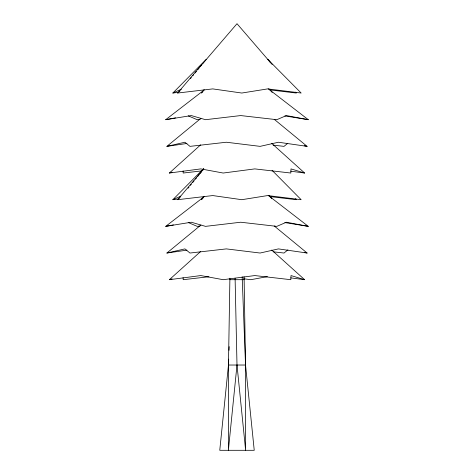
<?xml version="1.0" encoding="UTF-8"?>
<svg xmlns="http://www.w3.org/2000/svg" width="474" height="474" viewBox="0 0 474 474"><rect width="100%" height="100%" fill="white"/><g stroke="black" fill="none" stroke-linecap="round" stroke-linejoin="round"><path stroke-width="0.71" d="M229.902 278.214L228.468 365.027L228.379 450.3L237 365.027L235.098 278.214M242.167 276.739L245.532 365.027L254.242 450.3L219.758 450.3L228.468 365.027L228.693 359.144M229.037 350.316L229.179 346.636M190.406 78.702L191.33 77.564M192.717 75.87L193.641 74.732M195.027 73.032L196.414 71.331M197.8 69.631L199.187 67.936M200.117 66.798L201.503 65.098M202.428 63.966L237 23.7L272.147 64.47M188.095 188.196L189.019 187.064M190.406 185.364L191.33 184.232M192.717 182.531L194.103 180.831M195.489 179.131L196.414 177.999M197.8 176.298L199.187 174.598M200.117 173.466L201.503 171.766M202.428 170.634L203.814 168.934M204.164 89.663L201.349 93.034L202.925 91.648M204.164 196.331L201.349 199.696L202.925 198.31M270.648 62.835L267.875 59.434L301.15 93.034L267.662 88.899L241.799 93.034L212.743 88.899L177.649 93.034L206.125 59.434L172.85 93.034L178.674 92.312M272.035 170.296L301.15 199.696L267.662 195.566L241.799 199.696L212.743 195.566L177.649 199.696L203.749 168.898M178.674 198.979L172.85 199.696L203.524 168.72M177.649 93.034L180.114 90.735M177.649 199.696L180.114 197.403M271.744 143.385L304.634 173.034L291 168.898L290.817 173.034L254.787 168.898L223.183 173.034L200.78 168.898L169.366 173.034L200.609 144.866M271.744 250.053L304.634 279.696L291 275.566L290.817 279.696L254.787 275.566L223.183 279.696L200.78 275.566L169.366 279.696L200.609 251.534M186.952 143.474L166.884 146.365L200.911 118.364M186.952 250.136L166.884 253.033L200.911 225.032M287.398 143.61L284.027 146.365L273.107 145.127M287.961 249.816L284.027 253.033L273.107 251.789M268.26 88.786L308.301 119.697L286.409 115.567L276.81 119.697L240.697 115.567L205.509 119.697L191.289 115.567L165.699 119.697L203.998 90.131M268.26 195.454L308.301 226.365L286.409 222.229L276.81 226.365L240.697 222.229L205.509 226.365L191.289 222.229L165.699 226.365L203.998 196.799M172.85 93.034L181.423 89.195M172.85 199.696L180.766 196.153M169.366 173.034L172.092 172.204M169.366 279.696L172.092 278.872M166.884 146.365L184.913 142.236L189.973 146.365L226.359 142.236L260.096 146.365L278.445 142.236L307.116 146.365L274.227 119.3M166.884 253.033L184.913 248.897L189.973 253.033L226.359 248.897L260.096 253.033L278.445 248.897L307.116 253.033L274.227 225.962M165.699 119.697L175.581 117.83M165.699 226.365L173.466 224.895M267.437 276.632L250.817 279.696L243.636 278.759M200.075 119.371L197.19 119.697L188.231 115.84M201.569 170.924L183.183 173.034L183.088 170.966M200.075 226.033L197.19 226.365L188.231 222.507M208.921 276.745L183.183 279.696L183.088 277.628M229.86 279.696L244.14 279.696L245.532 365.027L245.621 450.3L237 365.027M228.468 365.027L245.532 365.027M270.032 89.936L296.351 93.034L295.367 92.116M270.032 196.597L296.351 199.696L295.367 198.778M290.752 171.203L304.634 173.034M290.752 277.871L304.634 279.696M284.844 115.911L308.301 119.697M284.844 222.579L308.301 226.365M304.231 145.702L307.116 146.365M304.231 252.369L307.116 253.033M269.368 89.1L272.183 92.471M269.368 195.768L271.715 198.576M244.057 276.739L244.14 279.696"/></g></svg>
